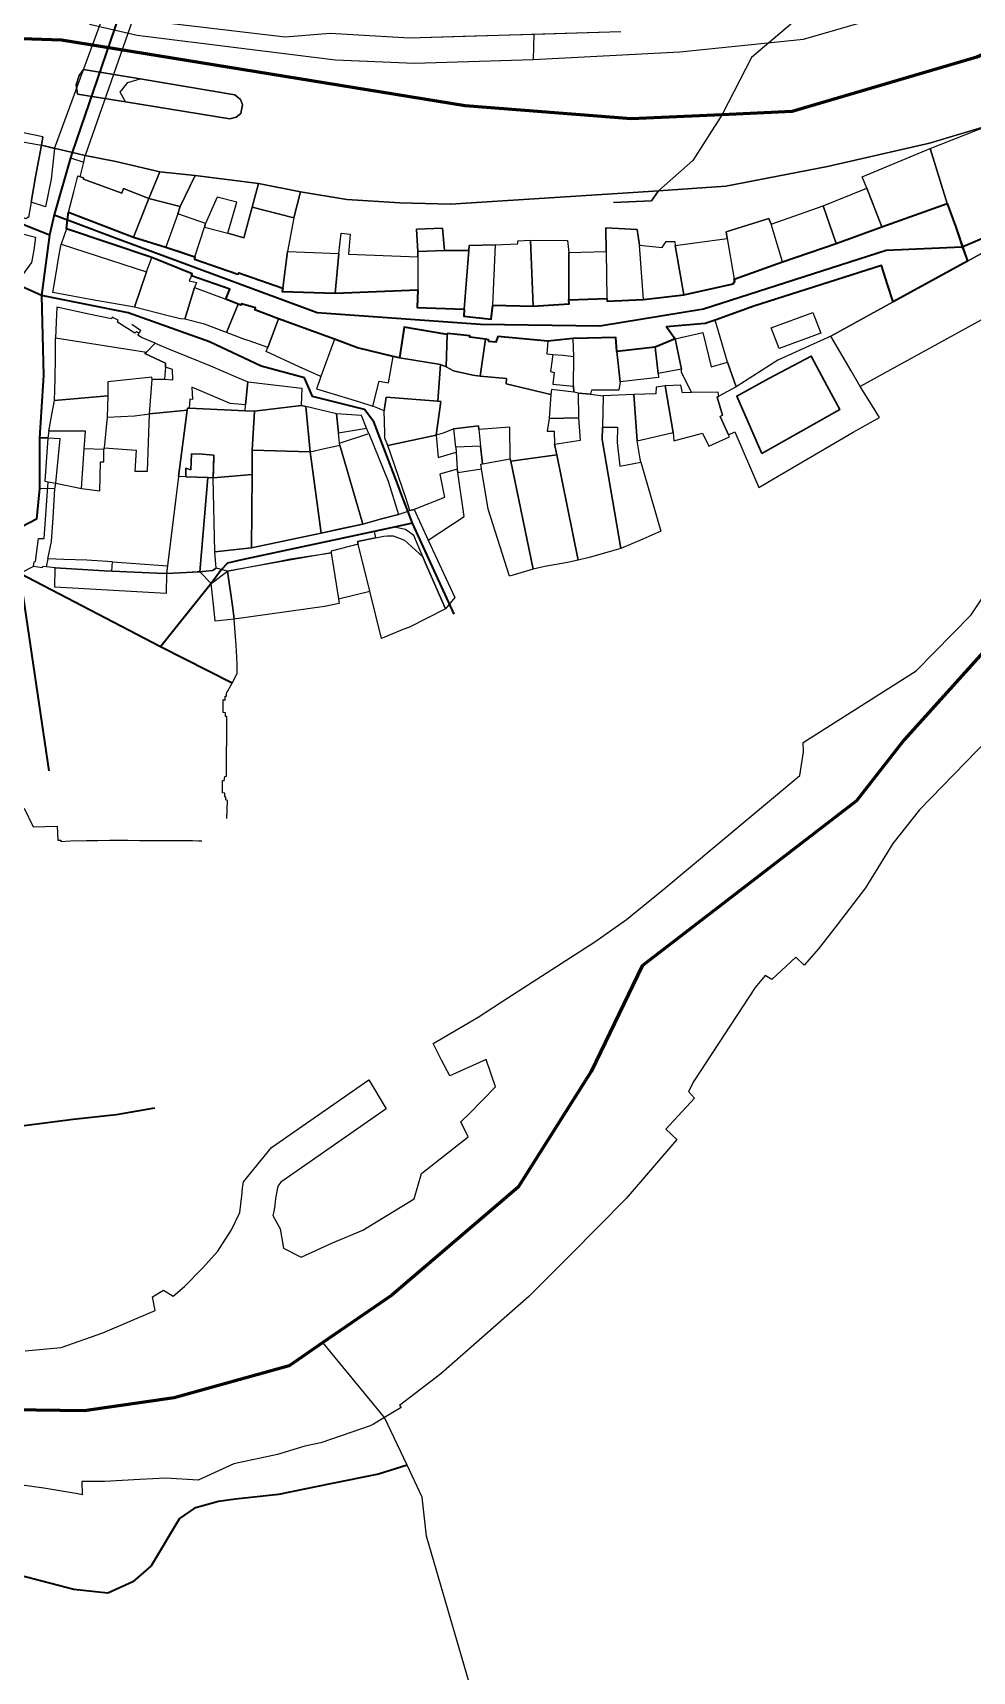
# Model space of a CAD drawing. Header units: millimetres. Extents: x 2635158 to 2636580, y 5834609 to 5836244.
# Drawn here: x 2635850 to 2636074.7, y 5834847.3 to 5835239.5 of the extents above; entities that cross this region are included whole.
import ezdxf

# ---------------------------------------------------------------- set-up
doc = ezdxf.new("R2010")
doc.units = ezdxf.units.MM
for name, color, linetype in [('IRT_OpenStreetMap_Vector geometry_amenity_parking', 44, 'Continuous'), ('IRT_OpenStreetMap_Vector geometry_amenity_townhall', 44, 'Continuous'), ('IRT_OpenStreetMap_Vector geometry_barrier_city_wall', 90, 'Continuous'), ('IRT_OpenStreetMap_Vector geometry_barrier_fence', 90, 'Continuous'), ('IRT_OpenStreetMap_Vector geometry_barrier_retaining_wall', 90, 'Continuous'), ('IRT_OpenStreetMap_Vector geometry_barrier_wall', 90, 'Continuous'), ('IRT_OpenStreetMap_Vector geometry_boundary_protected_area', 100, 'Continuous'), ('IRT_OpenStreetMap_Vector geometry_building_apartments', 10, 'Continuous'), ('IRT_OpenStreetMap_Vector geometry_building_garage', 10, 'Continuous'), ('IRT_OpenStreetMap_Vector geometry_building_hotel', 10, 'Continuous'), ('IRT_OpenStreetMap_Vector geometry_building_house', 10, 'Continuous'), ('IRT_OpenStreetMap_Vector geometry_building_part_yes', 11, 'Continuous'), ('IRT_OpenStreetMap_Vector geometry_building_residential', 10, 'Continuous'), ('IRT_OpenStreetMap_Vector geometry_building_retail', 10, 'Continuous'), ('IRT_OpenStreetMap_Vector geometry_building_yes', 10, 'Continuous'), ('IRT_OpenStreetMap_Vector geometry_highway_corridor', 220, 'Continuous'), ('IRT_OpenStreetMap_Vector geometry_highway_path', 220, 'Continuous'), ('IRT_OpenStreetMap_Vector geometry_highway_steps', 220, 'Continuous'), ('IRT_OpenStreetMap_Vector geometry_landuse_forest', 60, 'Continuous'), ('IRT_OpenStreetMap_Vector geometry_landuse_grass', 60, 'Continuous'), ('IRT_OpenStreetMap_Vector geometry_leisure_garden', 82, 'Continuous'), ('IRT_OpenStreetMap_Vector geometry_leisure_outdoor_seating', 82, 'Continuous'), ('IRT_OpenStreetMap_Vector geometry_leisure_park', 82, 'Continuous'), ('IRT_OpenStreetMap_Vector geometry_man_made_bridge', 30, 'Continuous'), ('IRT_OpenStreetMap_Vector geometry_natural_scrub', 72, 'Continuous'), ('IRT_OpenStreetMap_Vector geometry_unknown', 7, 'Continuous')]:
    doc.layers.add(name, color=color, linetype=linetype)
for name, color, linetype, lineweight in [('IRT_OpenStreetMap_Vector geometry_highway_footway', 220, 'Continuous', 30), ('IRT_OpenStreetMap_Vector geometry_highway_pedestrian', 220, 'Continuous', 35), ('IRT_OpenStreetMap_Vector geometry_waterway_river', 130, 'Continuous', 60)]:
    doc.layers.add(name, color=color, linetype=linetype, lineweight=lineweight)

msp = doc.modelspace()

# ---------------------------------------------------------------- linework, layer by layer
at = {"layer": 'IRT_OpenStreetMap_Vector geometry_amenity_parking'}
msp.add_lwpolyline([(2635881.93, 5835105.25), (2635855.23, 5835106.8), (2635855.36, 5835111.42), (2635867.04, 5835110.66), (2635868.92, 5835110.57), (2635879.72, 5835110.15), (2635881.97, 5835110.08), (2635881.93, 5835105.25)], dxfattribs=at)
at = {"layer": 'IRT_OpenStreetMap_Vector geometry_amenity_townhall'}
msp.add_lwpolyline([(2635886.89, 5835149.18), (2635884.88, 5835133.26), (2635882.18, 5835111.92), (2635881.97, 5835110.08), (2635879.72, 5835110.15), (2635868.92, 5835110.57), (2635867.04, 5835110.66), (2635855.36, 5835111.42), (2635853.22, 5835111.61), (2635852.36, 5835111.69), (2635852.27, 5835111.43), (2635850.17, 5835111.71), (2635850.3, 5835112.86), (2635850.66, 5835112.9), (2635851.38, 5835118.43), (2635852.72, 5835118.43), (2635853.66, 5835132.01), (2635855.49, 5835131.65), (2635861.67, 5835130.37), (2635866.06, 5835129.83), (2635866.21, 5835136.8), (2635866.95, 5835136.79), (2635867.02, 5835139.76), (2635867.06, 5835140.17), (2635874.73, 5835139.57), (2635874.39, 5835134.51), (2635877.4, 5835134.53), (2635877.88, 5835148.28), (2635886.89, 5835149.18)], dxfattribs=at)
at = {"layer": 'IRT_OpenStreetMap_Vector geometry_barrier_city_wall'}
for points in [[(2636073.56, 5835184.84), (2636055.82, 5835175.11), (2636040.87, 5835166.86)], [(2636040.87, 5835166.86), (2636028.24, 5835161.1), (2636018.23, 5835154.72), (2636014.12, 5835152.54)], [(2636001.23, 5835154.99), (2635999.07, 5835154.67), (2635999.03, 5835153.03), (2635993.73, 5835152.88)], [(2636014.12, 5835152.54), (2636013.89, 5835153.49), (2636007.52, 5835153.41), (2636005.37, 5835153.33), (2636004.96, 5835155.1), (2636001.23, 5835154.99)], [(2635993.73, 5835152.88), (2635986.42, 5835152.6)]]:
    msp.add_lwpolyline(points, dxfattribs=at)
at = {"layer": 'IRT_OpenStreetMap_Vector geometry_barrier_fence'}
for points in [[(2635852.06, 5835212.57), (2635852.38, 5835214.57), (2635829.4, 5835219.28), (2635816.82, 5835218.73), (2635804.88, 5835217.16), (2635805.63, 5835212.53)], [(2635852.06, 5835212.57), (2635855.22, 5835211.79)], [(2635855.22, 5835211.79), (2635854.35, 5835204.45), (2635853.02, 5835197.82), (2635849.63, 5835198.93)], [(2635877.74, 5835199.86), (2635880.36, 5835206.23)], [(2635885.26, 5835197.88), (2635888.8, 5835205.32)], [(2635912.44, 5835195.22), (2635914.03, 5835201.44)]]:
    msp.add_lwpolyline(points, dxfattribs=at)
at = {"layer": 'IRT_OpenStreetMap_Vector geometry_barrier_retaining_wall'}
msp.add_lwpolyline([(2635922.6, 5835148.26), (2635915.33, 5835150.01), (2635914.16, 5835150.24)], dxfattribs=at)
at = {"layer": 'IRT_OpenStreetMap_Vector geometry_barrier_wall'}
for points in [[(2635888.8, 5835205.32), (2635904, 5835203.39), (2635914.03, 5835201.44), (2635925.09, 5835199.59), (2635937.79, 5835198.77), (2635949.92, 5835198.47), (2635993.58, 5835201.22), (2635999.68, 5835201.64), (2636015.75, 5835202.75), (2636040.06, 5835207.45), (2636064.49, 5835213.04), (2636078.59, 5835217.26)], [(2635852.38, 5835214.57), (2635852.06, 5835212.57), (2635862.51, 5835210.12)], [(2635888.8, 5835205.32), (2635880.36, 5835206.23), (2635869.84, 5835208.7), (2635862.51, 5835210.12)], [(2636053.03, 5835183.82), (2636022.46, 5835174.05), (2636013.2, 5835170.7), (2636010.85, 5835169.92), (2636001.54, 5835169.09), (2636003.65, 5835166.21)], [(2636055.82, 5835175.11), (2636054.46, 5835179.25), (2636053.03, 5835183.82)], [(2635873.68, 5835169.7), (2635875.79, 5835168.3), (2635875.44, 5835167.6)], [(2635974.39, 5835162.45), (2635976.88, 5835162.3), (2635979.38, 5835161.99)], [(2636001.23, 5835154.99), (2636003.14, 5835143.81)], [(2635916.37, 5835139.16), (2635915.33, 5835150.01)], [(2635993.73, 5835152.88), (2635994.56, 5835141.82)], [(2636014.12, 5835152.54), (2636013.68, 5835152.27), (2636015, 5835147.97), (2636014.39, 5835147.67), (2636016.43, 5835143.28)], [(2635923.47, 5835140.79), (2635923.38, 5835141.22), (2635923.1, 5835143.75)], [(2635930.4, 5835143.55), (2635929.81, 5835144.83)]]:
    msp.add_lwpolyline(points, dxfattribs=at)
at = {"layer": 'IRT_OpenStreetMap_Vector geometry_boundary_protected_area'}
msp.add_lwpolyline([(2635962.78, 5834815.84), (2635944.17, 5834879.56), (2635943.1, 5834888.9), (2635939.52, 5834896.57), (2635934.12, 5834907.98), (2635919.36, 5834925.92), (2635935.84, 5834937.25), (2635966.11, 5834963.13), (2635983.55, 5834990.82), (2635995.79, 5835016.1), (2636047.05, 5835055.65), (2636058.4, 5835070.21), (2636078.11, 5835092.12)], dxfattribs=at)
at = {"layer": 'IRT_OpenStreetMap_Vector geometry_building_apartments'}
msp.add_lwpolyline([(2635980.44, 5835113.21), (2635975.37, 5835138.46), (2635974.8, 5835141.02), (2635980.98, 5835141.93), (2635980.6, 5835147.3), (2635980.51, 5835153.25), (2635983.43, 5835152.95), (2635986.42, 5835152.6), (2635986.27, 5835145.06), (2635986.16, 5835142.1), (2635990.61, 5835116.02), (2635987.87, 5835115.27), (2635983.06, 5835113.91), (2635980.44, 5835113.21)], dxfattribs=at)
at = {"layer": 'IRT_OpenStreetMap_Vector geometry_building_garage'}
msp.add_lwpolyline([(2636005.12, 5835158.98), (2635999.56, 5835157.92), (2635998.86, 5835164.2), (2636003.65, 5835166.21), (2636005.12, 5835158.98)], dxfattribs=at)
at = {"layer": 'IRT_OpenStreetMap_Vector geometry_building_hotel'}
msp.add_lwpolyline([(2636048.41, 5835204.99), (2636064.62, 5835211.76), (2636068.72, 5835198.62), (2636053.08, 5835193.05), (2636049.49, 5835202.28), (2636048.41, 5835204.99)], dxfattribs=at)
at = {"layer": 'IRT_OpenStreetMap_Vector geometry_building_house'}
msp.add_lwpolyline([(2636028.52, 5835163.89), (2636026.61, 5835168.88), (2636036.61, 5835172.56), (2636038.47, 5835167.61), (2636028.52, 5835163.89)], dxfattribs=at)
at = {"layer": 'IRT_OpenStreetMap_Vector geometry_building_part_yes'}
for points in [[(2635886.56, 5835133.2), (2635884.88, 5835133.26), (2635886.89, 5835149.18), (2635886.97, 5835149.63), (2635887.4, 5835149.66), (2635900.82, 5835148.99), (2635903.03, 5835148.94), (2635902.5, 5835139.61), (2635902.45, 5835133.77), (2635893.13, 5835132.92), (2635893.32, 5835138.41), (2635887.93, 5835138.69), (2635887.81, 5835134.85), (2635886.61, 5835135.25), (2635886.56, 5835133.2)], [(2635893.55, 5835115.26), (2635893.13, 5835132.92), (2635902.45, 5835133.77), (2635902.32, 5835116.21), (2635893.55, 5835115.26)], [(2635881.97, 5835110.08), (2635892.99, 5835110.76), (2635893.87, 5835111.34), (2635893.55, 5835115.26), (2635893.13, 5835132.92), (2635891.9, 5835133.06), (2635886.56, 5835133.2), (2635884.88, 5835133.26), (2635881.97, 5835110.08)]]:
    msp.add_lwpolyline(points, dxfattribs=at)
at = {"layer": 'IRT_OpenStreetMap_Vector geometry_building_residential'}
for points in [[(2636042.13, 5835189.03), (2636039.01, 5835198.09), (2636049.49, 5835202.28), (2636053.08, 5835193.05), (2636042.13, 5835189.03)], [(2635874.1, 5835190.55), (2635877.74, 5835199.86), (2635885.26, 5835197.88), (2635884.71, 5835196.17), (2635881.85, 5835188.21), (2635874.1, 5835190.55)], [(2635912.44, 5835195.22), (2635910.91, 5835187.16), (2635909.78, 5835178.39), (2635904.32, 5835180.29), (2635899.29, 5835182.05), (2635899.06, 5835181.71), (2635894.65, 5835183.24), (2635888.65, 5835185.31), (2635888.79, 5835185.88), (2635891.08, 5835192.96), (2635896.68, 5835191.51), (2635900.45, 5835190.38), (2635902.47, 5835197.76), (2635912.44, 5835195.22)], [(2635832.83, 5835181.23), (2635834.2, 5835196.12), (2635836.11, 5835195.61), (2635836.31, 5835196), (2635838.17, 5835195.35), (2635837.8, 5835193.85), (2635850.66, 5835190.59), (2635850.23, 5835187.45), (2635849.71, 5835184.5), (2635847.52, 5835181.54), (2635846.82, 5835180.5), (2635839.97, 5835180.63), (2635832.83, 5835181.23)], [(2635995.1, 5835188.62), (2635994.53, 5835192.38), (2635987.09, 5835192.77), (2635987.12, 5835187.1), (2635987.28, 5835175.87), (2635987.34, 5835175.26), (2635996.1, 5835175.68), (2635995.1, 5835188.62)], [(2636026.63, 5835193.64), (2636026.05, 5835195.04), (2636015.84, 5835191.88), (2636016.08, 5835190.24), (2636017.77, 5835180.55), (2636029.28, 5835184.66), (2636026.63, 5835193.64)], [(2635877.19, 5835182.27), (2635874.29, 5835173.79), (2635867.5, 5835174.99), (2635865.56, 5835175.33), (2635865.11, 5835175.38), (2635854.82, 5835177.28), (2635855.43, 5835180.99), (2635856.25, 5835185.94), (2635856.8, 5835188.9), (2635877.19, 5835182.27)], [(2635922.32, 5835177.16), (2635923.16, 5835186.64), (2635923.74, 5835191.52), (2635925.91, 5835191.28), (2635925.49, 5835186.51), (2635942.08, 5835185.83), (2635942.1, 5835177.96), (2635922.32, 5835177.16)], [(2635960.01, 5835174.29), (2635960.64, 5835188.77), (2635954.35, 5835188.57), (2635954.28, 5835187.38), (2635953.19, 5835173.3), (2635953.06, 5835171.68), (2635959.65, 5835170.93), (2635960.01, 5835174.29)], [(2635960.01, 5835174.29), (2635960.64, 5835188.77), (2635965.98, 5835188.96), (2635966.03, 5835189.72), (2635969.01, 5835189.83), (2635969.65, 5835174.01), (2635960.01, 5835174.29)], [(2635977.9, 5835189.78), (2635978.22, 5835186.91), (2635978.19, 5835175.55), (2635978.26, 5835174.62), (2635969.65, 5835174.01), (2635969.01, 5835189.83), (2635977.9, 5835189.78)], [(2636005.68, 5835176.76), (2636003.68, 5835188.6), (2636016.08, 5835190.24), (2636017.77, 5835180.55), (2636017.93, 5835180.03), (2636017.48, 5835179.37), (2636005.68, 5835176.76)], [(2635887.4, 5835180.09), (2635889.16, 5835179.69), (2635888.68, 5835178.54), (2635886.33, 5835170.94), (2635885.36, 5835171.04), (2635882.36, 5835171.75), (2635874.29, 5835173.79), (2635877.19, 5835182.27), (2635878.44, 5835185.72), (2635888.1, 5835181.81), (2635887.92, 5835181.31), (2635887.4, 5835180.09)], [(2635910.91, 5835187.16), (2635923.16, 5835186.64), (2635922.32, 5835177.16), (2635909.68, 5835177.57), (2635909.78, 5835178.39), (2635910.91, 5835187.16)], [(2635954.28, 5835187.38), (2635948.46, 5835187.38), (2635942.09, 5835187.11), (2635942.08, 5835185.83), (2635942.1, 5835177.96), (2635941.97, 5835173.7), (2635953.19, 5835173.3), (2635954.28, 5835187.38)], [(2635978.22, 5835186.91), (2635987.12, 5835187.1), (2635987.28, 5835175.87), (2635978.19, 5835175.55), (2635978.22, 5835186.91)], [(2635899.15, 5835174.51), (2635896.29, 5835167.76), (2635891.08, 5835169.71), (2635886.33, 5835170.94), (2635888.68, 5835178.54), (2635896.18, 5835175.7), (2635899.15, 5835174.51)], [(2635899.15, 5835174.51), (2635899.83, 5835174.31), (2635899.95, 5835174.59), (2635903.26, 5835173.67), (2635903.07, 5835173.13), (2635908.77, 5835171.03), (2635906.18, 5835164.19), (2635901.77, 5835165.72), (2635900.45, 5835166.13), (2635896.29, 5835167.76), (2635899.15, 5835174.51)], [(2635937.68, 5835161.69), (2635938.81, 5835169.05), (2635949.11, 5835167.23), (2635948.83, 5835159.49), (2635947.53, 5835160.06), (2635937.68, 5835161.69)], [(2635855.15, 5835151.46), (2635855.31, 5835156.58), (2635855.44, 5835161.81), (2635855.44, 5835166.45), (2635877.16, 5835163.02), (2635876.83, 5835162.71), (2635881.76, 5835160.37), (2635881.71, 5835159.46), (2635881.52, 5835156.54), (2635878.57, 5835156.46), (2635878.45, 5835157.05), (2635867.95, 5835155.93), (2635867.91, 5835152.58), (2635855.15, 5835151.46)], [(2635955.26, 5835157.51), (2635950.66, 5835158.53), (2635948.83, 5835159.49), (2635949.11, 5835167.23), (2635949.24, 5835167.54), (2635954.56, 5835166.97), (2635954.54, 5835166.66), (2635958.26, 5835166.11), (2635957.04, 5835157.26), (2635955.26, 5835157.51)], [(2635963.24, 5835155.43), (2635963.3, 5835156.74), (2635957.04, 5835157.26), (2635958.26, 5835166.11), (2635959.03, 5835165.95), (2635959.09, 5835165.6), (2635960.77, 5835165.39), (2635961.22, 5835166.78), (2635973.2, 5835165.66), (2635972.96, 5835162.62), (2635974.39, 5835162.45), (2635973.82, 5835158.41), (2635974.72, 5835158.16), (2635974.36, 5835155.39), (2635979.31, 5835154.9), (2635979.38, 5835153.49), (2635974.1, 5835154.09), (2635973.9, 5835152.9), (2635963.24, 5835155.43)], [(2635979.38, 5835153.49), (2635979.31, 5835154.9), (2635979.38, 5835161.99), (2635979.26, 5835166.31), (2635989.46, 5835166.51), (2635989.69, 5835163.18), (2635990.45, 5835155.93), (2635990.19, 5835153.91), (2635983.63, 5835153.97), (2635983.43, 5835152.95), (2635980.51, 5835153.25), (2635979.38, 5835153.49)], [(2636005.19, 5835158.27), (2636005.12, 5835158.98), (2636003.65, 5835166.21), (2636010.23, 5835167.75), (2636012.27, 5835159.49), (2636016.15, 5835160.61), (2636018.23, 5835154.72), (2636014.12, 5835152.54), (2636013.89, 5835153.49), (2636007.52, 5835153.41), (2636005.19, 5835158.27)], [(2635936.17, 5835162), (2635937.68, 5835161.69), (2635947.53, 5835160.06), (2635946.87, 5835151.28), (2635934.5, 5835152.23), (2635934.03, 5835149.03), (2635932.54, 5835149.63), (2635931.3, 5835150.14), (2635932.87, 5835156.06), (2635935.09, 5835155.71), (2635936.17, 5835162)], [(2635999.69, 5835157), (2635990.45, 5835155.93), (2635989.69, 5835163.18), (2635998.86, 5835164.2), (2635999.56, 5835157.92), (2635999.69, 5835157)], [(2635914.35, 5835154.44), (2635914.16, 5835150.24), (2635903.03, 5835148.94), (2635900.82, 5835148.99), (2635900.89, 5835150.43), (2635901.46, 5835155.91), (2635914.35, 5835154.44)], [(2635934.03, 5835149.03), (2635934.5, 5835152.23), (2635946.87, 5835151.28), (2635947.58, 5835151.23), (2635946.44, 5835143.15), (2635934.95, 5835140.73), (2635934.22, 5835142.46), (2635934.19, 5835143.73), (2635934.03, 5835149.03)], [(2635918.99, 5835119.74), (2635911.81, 5835118.18), (2635902.32, 5835116.21), (2635902.45, 5835133.77), (2635902.5, 5835139.61), (2635916.37, 5835139.16), (2635918.99, 5835119.74)]]:
    msp.add_lwpolyline(points, dxfattribs=at)
at = {"layer": 'IRT_OpenStreetMap_Vector geometry_building_retail'}
for points in [[(2635870.44, 5835170.67), (2635868.96, 5835171.41), (2635868.78, 5835171.03), (2635863.42, 5835172.17), (2635855.71, 5835173.78), (2635855.58, 5835170.22), (2635855.44, 5835166.45), (2635877.16, 5835163.02), (2635879.26, 5835165.21), (2635876.02, 5835166.54), (2635875.14, 5835167.13), (2635875.44, 5835167.6), (2635874.76, 5835167.93), (2635874.41, 5835167.61), (2635870.29, 5835170.23), (2635870.44, 5835170.67)], [(2635878.57, 5835156.46), (2635881.52, 5835156.54), (2635883.47, 5835156.42), (2635883.4, 5835158.87), (2635881.71, 5835159.46), (2635881.76, 5835160.37), (2635876.83, 5835162.71), (2635877.16, 5835163.02), (2635879.26, 5835165.21), (2635882.03, 5835163.99), (2635886.99, 5835161.98), (2635892.48, 5835159.73), (2635898.36, 5835157.23), (2635901.46, 5835155.91), (2635900.89, 5835150.43), (2635897.24, 5835150.73), (2635888.01, 5835154.66), (2635888.22, 5835151.72), (2635887.57, 5835151.76), (2635887.4, 5835149.66), (2635886.97, 5835149.63), (2635886.89, 5835149.18), (2635877.88, 5835148.28), (2635878.57, 5835156.46)]]:
    msp.add_lwpolyline(points, dxfattribs=at)
at = {"layer": 'IRT_OpenStreetMap_Vector geometry_building_yes'}
for points in [[(2635852.06, 5835212.57), (2635850.66, 5835205.01), (2635849.63, 5835198.93), (2635848.97, 5835195.29), (2635848.65, 5835195.24), (2635848.37, 5835194.98), (2635839.09, 5835198.57), (2635826.88, 5835205), (2635827.39, 5835207.44), (2635828.96, 5835216.65), (2635852.06, 5835212.57)], [(2636064.62, 5835211.76), (2636078.59, 5835217.26), (2636081.07, 5835218.27), (2636086.77, 5835203.16), (2636088.59, 5835198.26), (2636080.41, 5835194.91), (2636081.43, 5835192.13), (2636082.28, 5835189.58), (2636073.56, 5835184.84), (2636072.3, 5835188.26), (2636070.66, 5835193.16), (2636068.72, 5835198.62), (2636064.62, 5835211.76)], [(2635874.1, 5835190.55), (2635864.57, 5835194.24), (2635858.5, 5835196.58), (2635859.83, 5835201.38), (2635860.75, 5835205.21), (2635861.35, 5835205.03), (2635862.16, 5835204.75), (2635862.09, 5835204.47), (2635871.3, 5835201.12), (2635871.67, 5835202.24), (2635877.74, 5835199.86), (2635874.1, 5835190.55)], [(2635898.81, 5835198.91), (2635894.08, 5835200.18), (2635891.33, 5835193.81), (2635891.08, 5835192.96), (2635896.68, 5835191.51), (2635898.81, 5835198.91)], [(2636026.63, 5835193.64), (2636039.01, 5835198.09), (2636042.13, 5835189.03), (2636029.28, 5835184.66), (2636026.63, 5835193.64)], [(2635858.02, 5835192.56), (2635857.47, 5835190.96), (2635856.8, 5835188.9), (2635877.19, 5835182.27), (2635878.44, 5835185.72), (2635858.02, 5835192.56)], [(2635891.08, 5835192.96), (2635891.33, 5835193.81), (2635884.71, 5835196.17), (2635881.85, 5835188.21), (2635885.07, 5835187.2), (2635888.79, 5835185.88), (2635891.08, 5835192.96)], [(2635948.02, 5835192.72), (2635941.81, 5835192.45), (2635942.09, 5835187.11), (2635948.46, 5835187.38), (2635948.02, 5835192.72)], [(2635996.1, 5835175.68), (2635995.1, 5835188.62), (2636000.52, 5835188.06), (2636001.52, 5835189.55), (2636003.54, 5835189.56), (2636003.68, 5835188.6), (2636005.68, 5835176.76), (2635996.1, 5835175.68)], [(2636082.28, 5835189.58), (2636085.49, 5835183.67), (2636090.35, 5835173.01), (2636090.96, 5835171.62), (2636088.72, 5835170.38), (2636082.16, 5835166.52), (2636081.73, 5835167.98), (2636080.78, 5835169.81), (2636079.36, 5835172.17), (2636047.93, 5835154.85), (2636045.74, 5835158.59), (2636040.87, 5835166.86), (2636055.82, 5835175.11), (2636073.56, 5835184.84), (2636082.28, 5835189.58)], [(2635897.12, 5835178.09), (2635887.92, 5835181.31), (2635887.4, 5835180.09), (2635889.16, 5835179.69), (2635888.68, 5835178.54), (2635896.18, 5835175.7), (2635897.12, 5835178.09)], [(2635922.15, 5835166.16), (2635918.9, 5835157.21), (2635913.67, 5835159.54), (2635905.78, 5835163.18), (2635906.18, 5835164.19), (2635908.77, 5835171.03), (2635922.15, 5835166.16)], [(2635932.87, 5835156.06), (2635935.09, 5835155.71), (2635936.17, 5835162), (2635927.65, 5835164.08), (2635922.15, 5835166.16), (2635918.9, 5835157.21), (2635918.47, 5835156.04), (2635917.83, 5835154.25), (2635928.11, 5835151.12), (2635931.3, 5835150.14), (2635932.87, 5835156.06)], [(2635878.45, 5835157.05), (2635867.95, 5835155.93), (2635867.91, 5835152.58), (2635867.81, 5835147.51), (2635874.31, 5835147.76), (2635877.88, 5835148.28), (2635878.57, 5835156.46), (2635878.45, 5835157.05)], [(2635980.51, 5835153.25), (2635979.38, 5835153.49), (2635974.1, 5835154.09), (2635973.9, 5835152.9), (2635973.51, 5835147.18), (2635980.6, 5835147.3), (2635980.51, 5835153.25)], [(2635853.79, 5835144.14), (2635854.51, 5835148.09), (2635855.15, 5835151.46), (2635867.91, 5835152.58), (2635867.81, 5835147.51), (2635867.06, 5835140.17), (2635867.02, 5835139.76), (2635862.29, 5835139.86), (2635862.58, 5835144.1), (2635853.79, 5835144.14)], [(2635929.81, 5835144.83), (2635928.61, 5835147.85), (2635922.6, 5835148.26), (2635923.1, 5835143.75), (2635929.81, 5835144.83)], [(2635956.72, 5835144.52), (2635957.06, 5835140.5), (2635951.19, 5835140.27), (2635950.7, 5835144.68), (2635956.59, 5835145.39), (2635956.72, 5835144.52)], [(2635861.67, 5835130.37), (2635862.29, 5835139.86), (2635862.58, 5835144.1), (2635853.79, 5835144.14), (2635853.61, 5835142.42), (2635852.87, 5835132.16), (2635853.66, 5835132.01), (2635855.49, 5835131.65), (2635861.67, 5835130.37)], [(2635930.4, 5835143.55), (2635935.03, 5835132.18), (2635937.47, 5835124.19), (2635933.4, 5835123.12), (2635928.9, 5835121.86), (2635923.47, 5835140.79), (2635923.38, 5835141.22), (2635930.4, 5835143.55)], [(2635934.95, 5835140.73), (2635946.44, 5835143.15), (2635946.95, 5835137.84), (2635951.27, 5835139.11), (2635951.5, 5835135.06), (2635947.38, 5835133.84), (2635948.49, 5835128.24), (2635941.22, 5835125.41), (2635940.21, 5835125.1), (2635939.19, 5835128.2), (2635934.95, 5835140.73)], [(2635964.12, 5835145.09), (2635956.72, 5835144.52), (2635957.06, 5835140.5), (2635957.53, 5835136.3), (2635964.18, 5835137.48), (2635964.12, 5835145.09)], [(2636000.2, 5835120.15), (2635995.89, 5835118.3), (2635990.61, 5835116.02), (2635986.16, 5835142.1), (2635986.27, 5835145.06), (2635989.83, 5835145.07), (2635989.76, 5835141.42), (2635990.44, 5835135.71), (2635995.43, 5835136.72), (2636000.2, 5835120.15)], [(2635916.37, 5835139.16), (2635919.77, 5835139.94), (2635923.47, 5835140.79), (2635928.9, 5835121.86), (2635923.93, 5835120.86), (2635918.99, 5835119.74), (2635916.37, 5835139.16)], [(2635957.53, 5835136.3), (2635957.06, 5835140.5), (2635951.19, 5835140.27), (2635951.27, 5835139.11), (2635951.5, 5835135.06), (2635951.66, 5835134.26), (2635957.34, 5835135.11), (2635957.19, 5835136.23), (2635957.53, 5835136.3)], [(2635958.93, 5835125.45), (2635957.34, 5835135.11), (2635957.19, 5835136.23), (2635957.53, 5835136.3), (2635964.18, 5835137.48), (2635964.3, 5835136.98), (2635969.64, 5835111.06), (2635966.7, 5835110.18), (2635964.01, 5835109.43), (2635958.93, 5835125.45)], [(2635975.37, 5835138.46), (2635980.44, 5835113.21), (2635977.87, 5835112.71), (2635972.49, 5835111.69), (2635969.64, 5835111.06), (2635964.3, 5835136.98), (2635975.37, 5835138.46)], [(2635953.14, 5835123.69), (2635951.66, 5835134.26), (2635951.5, 5835135.06), (2635947.38, 5835133.84), (2635948.49, 5835128.24), (2635941.22, 5835125.41), (2635944.6, 5835117.99), (2635953.14, 5835123.69)], [(2635923.25, 5835102.87), (2635919.78, 5835102.18), (2635898.19, 5835099.1), (2635897.88, 5835101.78), (2635896.58, 5835110.58), (2635908.98, 5835113.04), (2635911.64, 5835113.56), (2635921.35, 5835114.99), (2635923.09, 5835104.02), (2635923.25, 5835102.87)]]:
    msp.add_lwpolyline(points, dxfattribs=at)
at = {"layer": 'IRT_OpenStreetMap_Vector geometry_highway_corridor'}
for points in [[(2635855.29, 5835130.31), (2635855.49, 5835131.65), (2635856.56, 5835142.3), (2635853.61, 5835142.42)], [(2635868.92, 5835110.57), (2635869.06, 5835112.84), (2635862.93, 5835113.25), (2635857.41, 5835113.42), (2635853.58, 5835113.54), (2635854.46, 5835117.73), (2635854.83, 5835123.4), (2635855.29, 5835130.31), (2635851.61, 5835130.43)], [(2635853.58, 5835113.54), (2635853.22, 5835111.61)], [(2635869.06, 5835112.84), (2635873.49, 5835112.53), (2635882.18, 5835111.92)]]:
    msp.add_lwpolyline(points, dxfattribs=at)
at = {"layer": 'IRT_OpenStreetMap_Vector geometry_highway_footway'}
for points in [[(2635999.68, 5835201.64), (2635997.95, 5835199.23), (2635988.87, 5835198.89)], [(2636024.37, 5835138.81), (2636018.38, 5835152.52), (2636026.02, 5835156.73), (2636036.19, 5835162.1), (2636039.92, 5835155.06), (2636043.05, 5835149.31), (2636024.37, 5835138.81)], [(2635889.98, 5835110.48), (2635891.9, 5835133.06)], [(2635889.98, 5835110.48), (2635892.65, 5835107.65)]]:
    msp.add_lwpolyline(points, dxfattribs=at)
at = {"layer": 'IRT_OpenStreetMap_Vector geometry_highway_path'}
for points in [[(2636035.41, 5835244.98), (2636021.87, 5835233.57), (2636014.9, 5835219.97), (2636007.86, 5835208.91), (2635999.68, 5835201.64)], [(2635921.1, 5835239.37), (2635940.12, 5835238.31), (2635952.93, 5835238.68), (2635969.85, 5835239.17), (2635990.64, 5835239.77)]]:
    msp.add_lwpolyline(points, dxfattribs=at)
at = {"layer": 'IRT_OpenStreetMap_Vector geometry_highway_pedestrian'}
for points in [[(2635871.81, 5835247.27), (2635870.52, 5835243.2), (2635859.39, 5835210.8)], [(2635854.01, 5835191.06), (2635830.18, 5835200.65), (2635815.36, 5835208.93), (2635812.76, 5835209.96), (2635809.42, 5835210.56)], [(2635859.39, 5835210.8), (2635859.03, 5835209.53), (2635855.1, 5835195.89), (2635854.01, 5835191.06), (2635852.08, 5835176.63), (2635852.58, 5835157.41), (2635851.58, 5835142.55), (2635851.61, 5835130.43), (2635850.88, 5835123.07), (2635847.41, 5835121.26), (2635846.86, 5835110.04)], [(2635858.02, 5835192.56), (2635858.27, 5835194.7), (2635858.5, 5835196.58), (2635874.1, 5835190.55), (2635881.85, 5835188.21), (2635888.79, 5835185.88), (2635888.65, 5835185.31), (2635894.65, 5835183.24), (2635899.06, 5835181.71), (2635899.29, 5835182.05), (2635904.32, 5835180.29), (2635909.78, 5835178.39), (2635909.68, 5835177.57), (2635922.32, 5835177.16), (2635942.1, 5835177.96), (2635941.97, 5835173.7), (2635953.19, 5835173.3), (2635953.06, 5835171.68), (2635959.65, 5835170.93), (2635960.01, 5835174.29), (2635969.65, 5835174.01), (2635978.26, 5835174.62), (2635978.19, 5835175.55), (2635987.28, 5835175.87), (2635987.34, 5835175.26), (2635996.1, 5835175.68), (2636005.68, 5835176.76), (2636017.48, 5835179.37), (2636017.93, 5835180.03), (2636017.77, 5835180.55), (2636029.28, 5835184.66), (2636042.13, 5835189.03), (2636053.08, 5835193.05), (2636068.72, 5835198.62), (2636070.66, 5835193.16), (2636073.56, 5835184.84), (2636055.82, 5835175.11), (2636054.46, 5835179.25), (2636053.03, 5835183.82), (2636022.46, 5835174.05), (2636013.2, 5835170.7), (2636010.85, 5835169.92), (2636001.54, 5835169.09), (2636003.65, 5835166.21), (2635998.86, 5835164.2), (2635989.69, 5835163.18), (2635989.46, 5835166.51), (2635979.26, 5835166.31), (2635973.2, 5835165.66), (2635961.22, 5835166.78), (2635960.77, 5835165.39), (2635959.09, 5835165.6), (2635959.03, 5835165.95), (2635958.26, 5835166.11), (2635954.54, 5835166.66), (2635954.56, 5835166.97), (2635949.24, 5835167.54), (2635949.11, 5835167.23), (2635938.81, 5835169.05), (2635937.68, 5835161.69), (2635936.17, 5835162), (2635927.65, 5835164.08), (2635922.15, 5835166.16), (2635908.77, 5835171.03), (2635903.07, 5835173.13), (2635903.26, 5835173.67), (2635899.95, 5835174.59), (2635899.83, 5835174.31), (2635899.15, 5835174.51), (2635896.18, 5835175.7), (2635897.12, 5835178.09), (2635887.92, 5835181.31), (2635888.1, 5835181.81), (2635878.44, 5835185.72), (2635858.02, 5835192.56)], [(2635855.1, 5835195.89), (2635858.27, 5835194.7), (2635871.43, 5835189.8), (2635918.01, 5835172.56), (2635957.05, 5835169.76), (2635985.59, 5835169.34), (2636010.4, 5835173.37), (2636054.14, 5835187.49), (2636072.3, 5835188.26)], [(2636072.3, 5835188.26), (2636081.43, 5835192.13)], [(2635852.08, 5835176.63), (2635847.13, 5835178.85), (2635814.04, 5835180.15), (2635803.55, 5835178.58), (2635790.66, 5835173.12), (2635783.02, 5835167.25), (2635772.01, 5835156.24)], [(2635915.01, 5835156.86), (2635904.59, 5835159.66), (2635892.28, 5835165.48), (2635872.82, 5835172.46), (2635852.08, 5835176.63)], [(2635937.14, 5835131.73), (2635931.53, 5835146.38), (2635929.31, 5835149.34), (2635916.89, 5835152.4), (2635915.01, 5835156.86)], [(2635853.61, 5835142.42), (2635851.58, 5835142.55)], [(2635938.28, 5835128.73), (2635937.14, 5835131.73)], [(2635940.83, 5835122.08), (2635938.28, 5835128.73)], [(2635879.12, 5834982.02), (2635869.9, 5834980.43), (2635859.68, 5834979.35), (2635847.9, 5834977.84), (2635829.76, 5834975.52), (2635822.1, 5834976.3), (2635817.51, 5834977.77), (2635787.62, 5834985.04), (2635775.6, 5834990.35), (2635772.37, 5834987.15), (2635760.21, 5834993.14), (2635738.02, 5835012.69), (2635722.14, 5835026.61), (2635714.01, 5835035.95), (2635713.34, 5835036.94), (2635708.63, 5835048.2), (2635706.23, 5835055.19), (2635703.67, 5835064.53), (2635701.7, 5835073.96), (2635700.77, 5835082.81), (2635701.01, 5835086.43), (2635701.38, 5835089.84), (2635704.56, 5835121.91)], [(2635940.83, 5835122.08), (2635936.43, 5835121.15), (2635931.64, 5835120.11), (2635900.02, 5835113.33), (2635896.56, 5835112.49), (2635895.11, 5835111.01)], [(2635950.79, 5835100.35), (2635940.83, 5835122.08)], [(2635897.65, 5835083.76), (2635880.5, 5835092.51), (2635846.86, 5835110.04)], [(2635846.86, 5835110.04), (2635847.37, 5835106.56), (2635853.84, 5835062.77)], [(2635895.11, 5835111.01), (2635892.65, 5835107.65), (2635880.5, 5835092.51)], [(2635939.52, 5834896.57), (2635932.68, 5834894.45), (2635921.24, 5834892.12), (2635908.74, 5834889.58), (2635898.49, 5834888.48), (2635894.42, 5834887.92), (2635888.66, 5834886.32), (2635885.07, 5834883.8), (2635878.3, 5834872.49), (2635873.9, 5834868.62), (2635867.98, 5834865.93), (2635859.77, 5834866.85), (2635830.37, 5834874.5)]]:
    msp.add_lwpolyline(points, dxfattribs=at)
at = {"layer": 'IRT_OpenStreetMap_Vector geometry_highway_steps'}
for points in [[(2635969.85, 5835239.17), (2635969.68, 5835233.1)], [(2635859.03, 5835209.53), (2635862.24, 5835208.53)]]:
    msp.add_lwpolyline(points, dxfattribs=at)
at = {"layer": 'IRT_OpenStreetMap_Vector geometry_landuse_forest'}
msp.add_lwpolyline([(2635875.69, 5835228.43), (2635898.32, 5835224.62), (2635899.67, 5835223.49), (2635900.19, 5835222.29), (2635899.76, 5835220.18), (2635898.6, 5835219.26), (2635897.1, 5835218.89), (2635872.16, 5835222.94), (2635870.89, 5835225.27), (2635872.7, 5835227.62), (2635875.69, 5835228.43)], dxfattribs=at)
at = {"layer": 'IRT_OpenStreetMap_Vector geometry_landuse_grass'}
for points in [[(2635870.52, 5835243.2), (2635910.38, 5835238.51), (2635921.1, 5835239.37), (2635940.12, 5835238.31), (2635990.64, 5835239.77)], [(2636064.62, 5835211.76), (2636078.59, 5835217.26), (2636064.49, 5835213.04), (2636040.06, 5835207.45), (2636015.75, 5835202.75), (2635999.68, 5835201.64), (2635993.58, 5835201.22), (2635949.92, 5835198.47), (2635937.79, 5835198.77), (2635925.09, 5835199.59), (2635914.03, 5835201.44), (2635912.44, 5835195.22), (2635910.91, 5835187.16), (2635923.16, 5835186.64), (2635923.74, 5835191.52), (2635925.91, 5835191.28), (2635925.49, 5835186.51), (2635942.08, 5835185.83), (2635942.09, 5835187.11), (2635941.81, 5835192.45), (2635948.02, 5835192.72), (2635948.46, 5835187.38), (2635954.28, 5835187.38), (2635954.35, 5835188.57), (2635960.64, 5835188.77), (2635965.98, 5835188.96), (2635966.03, 5835189.72), (2635969.01, 5835189.83), (2635977.9, 5835189.78), (2635978.22, 5835186.91), (2635987.12, 5835187.1), (2635987.09, 5835192.77), (2635994.53, 5835192.38), (2635995.1, 5835188.62), (2636000.52, 5835188.06), (2636001.52, 5835189.55), (2636003.54, 5835189.56), (2636003.68, 5835188.6), (2636016.08, 5835190.24), (2636015.84, 5835191.88), (2636026.05, 5835195.04), (2636026.63, 5835193.64), (2636039.01, 5835198.09), (2636049.49, 5835202.28), (2636048.41, 5835204.99), (2636064.62, 5835211.76)]]:
    msp.add_lwpolyline(points, dxfattribs=at)
at = {"layer": 'IRT_OpenStreetMap_Vector geometry_leisure_garden'}
for points in [[(2636016.15, 5835160.61), (2636013.2, 5835170.7), (2636022.46, 5835174.05), (2636053.03, 5835183.82), (2636054.46, 5835179.25), (2636055.82, 5835175.11), (2636040.87, 5835166.86), (2636028.24, 5835161.1), (2636018.23, 5835154.72), (2636016.15, 5835160.61)], [(2635947.53, 5835160.06), (2635948.83, 5835159.49), (2635950.66, 5835158.53), (2635955.26, 5835157.51), (2635957.04, 5835157.26), (2635963.3, 5835156.74), (2635963.24, 5835155.43), (2635973.9, 5835152.9), (2635973.51, 5835147.18), (2635973.04, 5835144.15), (2635974.74, 5835144.09), (2635974.8, 5835141.02), (2635975.37, 5835138.46), (2635964.3, 5835136.98), (2635964.18, 5835137.48), (2635964.12, 5835145.09), (2635956.72, 5835144.52), (2635956.59, 5835145.39), (2635950.7, 5835144.68), (2635948.18, 5835143.67), (2635946.44, 5835143.15), (2635947.58, 5835151.23), (2635946.87, 5835151.28), (2635947.53, 5835160.06)], [(2636001.23, 5835154.99), (2635999.07, 5835154.67), (2635999.03, 5835153.03), (2635993.73, 5835152.88), (2635994.56, 5835141.82), (2636003.14, 5835143.81), (2636001.23, 5835154.99)], [(2635903.03, 5835148.94), (2635914.16, 5835150.24), (2635915.33, 5835150.01), (2635916.37, 5835139.16), (2635902.5, 5835139.61), (2635903.03, 5835148.94)], [(2635922.6, 5835148.26), (2635915.33, 5835150.01), (2635916.37, 5835139.16), (2635919.77, 5835139.94), (2635923.47, 5835140.79), (2635923.38, 5835141.22), (2635923.1, 5835143.75), (2635922.6, 5835148.26)]]:
    msp.add_lwpolyline(points, dxfattribs=at)
at = {"layer": 'IRT_OpenStreetMap_Vector geometry_leisure_outdoor_seating'}
for points in [[(2635852.06, 5835212.57), (2635852.38, 5835214.57), (2635829.4, 5835219.28), (2635828.96, 5835216.65), (2635852.06, 5835212.57)], [(2635852.06, 5835212.57), (2635855.22, 5835211.79), (2635854.35, 5835204.45), (2635853.02, 5835197.82), (2635849.63, 5835198.93), (2635850.66, 5835205.01), (2635852.06, 5835212.57)], [(2635861.35, 5835205.03), (2635862.24, 5835208.53), (2635862.51, 5835210.12), (2635869.84, 5835208.7), (2635880.36, 5835206.23), (2635877.74, 5835199.86), (2635871.67, 5835202.24), (2635871.3, 5835201.12), (2635862.09, 5835204.47), (2635862.16, 5835204.75), (2635861.35, 5835205.03)], [(2635880.36, 5835206.23), (2635888.8, 5835205.32), (2635885.26, 5835197.88), (2635877.74, 5835199.86), (2635880.36, 5835206.23)], [(2635888.8, 5835205.32), (2635904, 5835203.39), (2635902.47, 5835197.76), (2635900.45, 5835190.38), (2635896.68, 5835191.51), (2635898.81, 5835198.91), (2635894.08, 5835200.18), (2635891.33, 5835193.81), (2635884.71, 5835196.17), (2635885.26, 5835197.88), (2635888.8, 5835205.32)], [(2635904, 5835203.39), (2635914.03, 5835201.44), (2635912.44, 5835195.22), (2635902.47, 5835197.76), (2635904, 5835203.39)], [(2636016.68, 5835142.76), (2636016.43, 5835143.28), (2636014.39, 5835147.67), (2636015, 5835147.97), (2636013.68, 5835152.27), (2636014.12, 5835152.54), (2636013.89, 5835153.49), (2636007.52, 5835153.41), (2636005.37, 5835153.33), (2636004.96, 5835155.1), (2636001.23, 5835154.99), (2636003.14, 5835143.81), (2636003.34, 5835141.81), (2636010.19, 5835143.68), (2636011.7, 5835140.57), (2636016.68, 5835142.76)], [(2635995.27, 5835137.49), (2635994.56, 5835141.82), (2635993.73, 5835152.88), (2635986.42, 5835152.6), (2635986.27, 5835145.06), (2635989.83, 5835145.07), (2635989.76, 5835141.42), (2635990.44, 5835135.71), (2635995.43, 5835136.72), (2635995.27, 5835137.49)], [(2635980.6, 5835147.3), (2635973.51, 5835147.18), (2635973.04, 5835144.15), (2635974.74, 5835144.09), (2635974.8, 5835141.02), (2635980.98, 5835141.93), (2635980.6, 5835147.3)], [(2635891.9, 5835133.06), (2635893.13, 5835132.92), (2635893.22, 5835134.69), (2635893.32, 5835138.41), (2635890.53, 5835138.6), (2635887.93, 5835138.69), (2635887.81, 5835134.85), (2635886.61, 5835135.25), (2635886.56, 5835133.2), (2635891.9, 5835133.06)], [(2635943.27, 5835114.05), (2635941.11, 5835119.11), (2635939.14, 5835120.58), (2635936.43, 5835121.15), (2635931.64, 5835120.11), (2635931.95, 5835118.62), (2635933.92, 5835118.95), (2635934.83, 5835119.03), (2635936.23, 5835119.05), (2635938.88, 5835118.06), (2635943.27, 5835114.05)], [(2635898.19, 5835099.1), (2635893.65, 5835098.66), (2635893.35, 5835101.14), (2635892.65, 5835107.65), (2635896.58, 5835110.58), (2635897.88, 5835101.78), (2635898.19, 5835099.1)]]:
    msp.add_lwpolyline(points, dxfattribs=at)
at = {"layer": 'IRT_OpenStreetMap_Vector geometry_leisure_park'}
msp.add_lwpolyline([(2636052.51, 5835147.4), (2636049.84, 5835151.78), (2636047.93, 5835154.85), (2636045.74, 5835158.59), (2636040.87, 5835166.86), (2636028.24, 5835161.1), (2636018.23, 5835154.72), (2636014.12, 5835152.54), (2636013.68, 5835152.27), (2636015, 5835147.97), (2636014.39, 5835147.67), (2636016.43, 5835143.28), (2636017.95, 5835144), (2636023.63, 5835130.61), (2636027.2, 5835132.75), (2636046.2, 5835143.88), (2636052.51, 5835147.4)], dxfattribs=at)
at = {"layer": 'IRT_OpenStreetMap_Vector geometry_man_made_bridge'}
msp.add_lwpolyline([(2635868.15, 5835247.16), (2635871.81, 5835247.27), (2635875.52, 5835247.34), (2635862.51, 5835210.12), (2635855.22, 5835211.79), (2635868.15, 5835247.16)], dxfattribs=at)
at = {"layer": 'IRT_OpenStreetMap_Vector geometry_natural_scrub'}
msp.add_lwpolyline([(2635862.15, 5835230.72), (2635875.69, 5835228.43), (2635898.32, 5835224.62), (2635899.67, 5835223.49), (2635900.19, 5835222.29), (2635899.76, 5835220.18), (2635898.6, 5835219.26), (2635897.1, 5835218.89), (2635872.16, 5835222.94), (2635860.72, 5835224.78), (2635860.34, 5835227.02), (2635861.07, 5835229.28), (2635862.15, 5835230.72)], dxfattribs=at)
at = {"layer": 'IRT_OpenStreetMap_Vector geometry_unknown'}
for points in [[(2635863.56, 5835241.55), (2635874.96, 5835238.9), (2635900.53, 5835235.76), (2635922.39, 5835233.03), (2635941.3, 5835232.25), (2635969.68, 5835233.1), (2636004.73, 5835234.96), (2636034.33, 5835237.95), (2636053.38, 5835243.46)], [(2635860.72, 5835224.78), (2635872.16, 5835222.94), (2635897.1, 5835218.89), (2635898.6, 5835219.26), (2635899.76, 5835220.18), (2635900.19, 5835222.29), (2635899.67, 5835223.49), (2635898.32, 5835224.62), (2635875.69, 5835228.43), (2635862.15, 5835230.72), (2635861.07, 5835229.28), (2635860.34, 5835227.02), (2635860.72, 5835224.78)], [(2636078.59, 5835217.26), (2636064.49, 5835213.04), (2636040.06, 5835207.45), (2636015.75, 5835202.75), (2635999.68, 5835201.64), (2635993.58, 5835201.22), (2635949.92, 5835198.47), (2635937.79, 5835198.77), (2635925.09, 5835199.59), (2635914.03, 5835201.44), (2635904, 5835203.39), (2635888.8, 5835205.32), (2635880.36, 5835206.23), (2635869.84, 5835208.7), (2635862.51, 5835210.12), (2635852.06, 5835212.57), (2635852.38, 5835214.57), (2635829.4, 5835219.28)], [(2635862.51, 5835210.12), (2635869.84, 5835208.7), (2635880.36, 5835206.23), (2635888.8, 5835205.32), (2635904, 5835203.39), (2635914.03, 5835201.44), (2635912.44, 5835195.22), (2635902.47, 5835197.76), (2635900.45, 5835190.38), (2635896.68, 5835191.51), (2635898.81, 5835198.91), (2635894.08, 5835200.18), (2635891.33, 5835193.81), (2635884.71, 5835196.17), (2635885.26, 5835197.88), (2635877.74, 5835199.86), (2635871.67, 5835202.24), (2635871.3, 5835201.12), (2635862.09, 5835204.47), (2635862.16, 5835204.75), (2635861.35, 5835205.03), (2635862.24, 5835208.53), (2635862.51, 5835210.12)], [(2635881.97, 5835110.08), (2635889.98, 5835110.48), (2635892.99, 5835110.76), (2635893.87, 5835111.34), (2635893.55, 5835115.26), (2635902.32, 5835116.21), (2635902.45, 5835133.77), (2635902.5, 5835139.61), (2635903.03, 5835148.94), (2635900.82, 5835148.99), (2635887.4, 5835149.66), (2635886.97, 5835149.63), (2635886.89, 5835149.18), (2635884.88, 5835133.26), (2635882.18, 5835111.92), (2635881.97, 5835110.08)], [(2635886.56, 5835133.2), (2635886.61, 5835135.25), (2635887.81, 5835134.85), (2635887.93, 5835138.69), (2635890.53, 5835138.6), (2635893.32, 5835138.41), (2635893.22, 5835134.69), (2635893.13, 5835132.92), (2635891.9, 5835133.06), (2635886.56, 5835133.2)], [(2635950.92, 5835104.32), (2635948.7, 5835101.58), (2635943.88, 5835112.66), (2635943.27, 5835114.05), (2635941.11, 5835119.11), (2635939.14, 5835120.58), (2635936.43, 5835121.15), (2635931.64, 5835120.11), (2635931.95, 5835118.62), (2635927.66, 5835117.67), (2635927.83, 5835117.11), (2635921.35, 5835115.38), (2635921.35, 5835114.99), (2635896.58, 5835110.58), (2635893.87, 5835111.34), (2635893.55, 5835115.26), (2635902.32, 5835116.21), (2635918.99, 5835119.74), (2635928.9, 5835121.86), (2635933.4, 5835123.12), (2635937.47, 5835124.19), (2635940.21, 5835125.1), (2635941.22, 5835125.41), (2635944.6, 5835117.99), (2635950.92, 5835104.32)], [(2635927.66, 5835117.67), (2635931.95, 5835118.62), (2635933.92, 5835118.95), (2635934.83, 5835119.03), (2635936.23, 5835119.05), (2635938.88, 5835118.06), (2635943.27, 5835114.05), (2635943.88, 5835112.66), (2635948.7, 5835101.58), (2635940.06, 5835097.22), (2635938.54, 5835096.65), (2635933.42, 5835094.5), (2635930.61, 5835105.81), (2635927.83, 5835117.11), (2635927.66, 5835117.67)], [(2635927.83, 5835117.11), (2635921.35, 5835115.38), (2635921.35, 5835114.99), (2635923.09, 5835104.02), (2635930.61, 5835105.81), (2635927.83, 5835117.11)], [(2635896.37, 5835051.43), (2635896.53, 5835055.68), (2635896.17, 5835055.83), (2635896.18, 5835056.54), (2635895.89, 5835056.56), (2635895.93, 5835057.49), (2635895.33, 5835057.52), (2635895.34, 5835058.95), (2635895.35, 5835060.48), (2635895.8, 5835060.44), (2635895.9, 5835061.44), (2635896.33, 5835061.57), (2635896.43, 5835075.8), (2635896.06, 5835075.78), (2635896.06, 5835076.73), (2635895.56, 5835076.76), (2635895.55, 5835079.89), (2635896.03, 5835079.72), (2635896.01, 5835080.66), (2635896.32, 5835080.69), (2635896.32, 5835081.43), (2635897.65, 5835083.76), (2635898.88, 5835086.09), (2635898.85, 5835088.3), (2635898.82, 5835090.03), (2635898.63, 5835092.86), (2635898.19, 5835099.1), (2635897.88, 5835101.78), (2635896.58, 5835110.58), (2635895.11, 5835111.01), (2635893.87, 5835111.34), (2635892.99, 5835110.76), (2635889.98, 5835110.48), (2635881.97, 5835110.08), (2635879.72, 5835110.15), (2635868.92, 5835110.57), (2635867.04, 5835110.66), (2635855.36, 5835111.42), (2635853.22, 5835111.61), (2635852.36, 5835111.69), (2635852.27, 5835111.43), (2635850.17, 5835111.71), (2635846.86, 5835110.04)], [(2635848.17, 5834923.98), (2635856.74, 5834924.77), (2635866.73, 5834928.24), (2635879.24, 5834933.6), (2635878.63, 5834936.92), (2635881.28, 5834938.46), (2635883.57, 5834937.06), (2635886.27, 5834939.4), (2635890.59, 5834943.73), (2635894.22, 5834947.82), (2635894.83, 5834948.7), (2635897.52, 5834952.89), (2635899.5, 5834957.06), (2635899.73, 5834959.05), (2635899.98, 5834961.08), (2635900.14, 5834962.88), (2635900.37, 5834964.44), (2635907.05, 5834972.6), (2635930.37, 5834988.83), (2635934.5, 5834981.93), (2635914.27, 5834967.78), (2635909.3, 5834964.34), (2635908.64, 5834963.35), (2635908.06, 5834960.42), (2635907.85, 5834958.86), (2635907.64, 5834957.33), (2635907.44, 5834956.37), (2635909.19, 5834953.19), (2635909.93, 5834948.55), (2635914.15, 5834946.37), (2635921.66, 5834949.85), (2635928.97, 5834952.88), (2635941.24, 5834960.36), (2635942.97, 5834966.45), (2635954.17, 5834975.18), (2635952.4, 5834978.78), (2635954.43, 5834980.74), (2635960.67, 5834987.14), (2635958.44, 5834993.71), (2635949.71, 5834989.8), (2635947.74, 5834993.52), (2635945.78, 5834997.54), (2635956.52, 5835003.82), (2635963.65, 5835008.43), (2635984.42, 5835021.86), (2635991.99, 5835027.25), (2636000.52, 5835034.17), (2636033.49, 5835061.72), (2636034.38, 5835067.34), (2636034.27, 5835069.57), (2636061.28, 5835086.73), (2636074.43, 5835100.17), (2636083.01, 5835112.96)], [(2636078.57, 5835070.44), (2636062.1, 5835053.46), (2636055.67, 5835045.42), (2636049.16, 5835034.83), (2636042.43, 5835025.98), (2636037.92, 5835020.23), (2636034.53, 5835016.27), (2636032.48, 5835018.17), (2636026.77, 5835012.85), (2636025.17, 5835013.85), (2636022.76, 5835010.96), (2636008.08, 5834988.53), (2636006.8, 5834986.03), (2636008.28, 5834984.43), (2636001.45, 5834977.02), (2636004.05, 5834974.54), (2635991.91, 5834960.4), (2635978.51, 5834946.85), (2635968.68, 5834937), (2635947.62, 5834918.42), (2635937.72, 5834910.86), (2635938.1, 5834910.39), (2635937.33, 5834909.92), (2635934.12, 5834907.98), (2635931.47, 5834906.41), (2635930.72, 5834905.97), (2635918.86, 5834901.93), (2635915.03, 5834901.17), (2635908.49, 5834899.15), (2635898.06, 5834896.94), (2635889.55, 5834893.03), (2635881.78, 5834893.49), (2635875.62, 5834893.17), (2635867.16, 5834892.7), (2635861.75, 5834892.66), (2635861.83, 5834889.52), (2635860.76, 5834889.69), (2635852.62, 5834891.06), (2635835.32, 5834893.49)], [(2635847.96, 5835053.85), (2635850.09, 5835049.37), (2635852.99, 5835049.46), (2635855.8, 5835049.56), (2635855.97, 5835046.19), (2635856.66, 5835046.24), (2635856.66, 5835045.91), (2635859.04, 5835046.02), (2635862.8, 5835046.16), (2635865.55, 5835046.16), (2635868.41, 5835046.23), (2635872.7, 5835046.18), (2635875.51, 5835046.15), (2635888.18, 5835046.11), (2635889.66, 5835046.03), (2635890.39, 5835046.04)]]:
    msp.add_lwpolyline(points, dxfattribs=at)
at = {"layer": 'IRT_OpenStreetMap_Vector geometry_waterway_river'}
for points in [[(2635804.91, 5835247.21), (2635824.27, 5835237.95), (2635834.83, 5835238.13), (2635845.03, 5835238.2), (2635856.84, 5835237.82), (2635953.41, 5835222.12), (2635993.11, 5835218.97), (2636014.9, 5835219.97), (2636031.64, 5835220.74), (2636075.83, 5835233.71), (2636120.41, 5835252.72)], [(2636078.11, 5835092.12), (2636058.4, 5835070.21), (2636047.05, 5835055.65), (2635995.79, 5835016.1), (2635983.55, 5834990.82), (2635966.11, 5834963.13), (2635935.84, 5834937.25), (2635919.36, 5834925.92), (2635911.28, 5834920.35), (2635883.77, 5834912.72), (2635862.28, 5834909.62), (2635839.34, 5834909.94)]]:
    msp.add_lwpolyline(points, dxfattribs=at)

doc.saveas('drawing.dxf')
